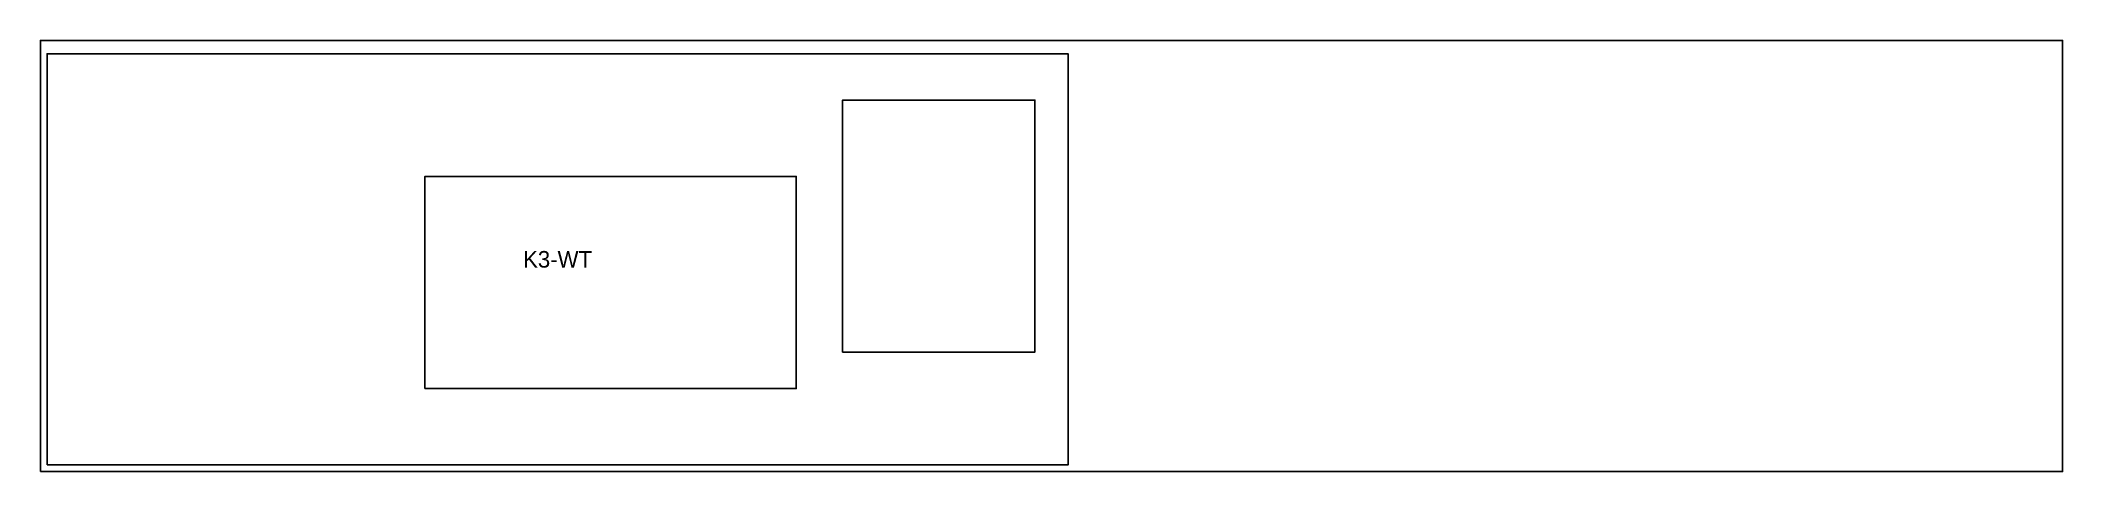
# Model space of a CAD drawing. Header units: millimetres. Extents: x 0 to 3050, y 0 to 650.
import ezdxf
from ezdxf.enums import TextEntityAlignment as Align

# ---------------------------------------------------------------- set-up
doc = ezdxf.new("R2010")
doc.units = ezdxf.units.MM

msp = doc.modelspace()

# ---------------------------------------------------------------- linework, layer by layer
at = {"layer": 'CUT'}
msp.add_lwpolyline([(10, 10), (1550, 10), (1550, 630), (10, 630)], close=True, dxfattribs=at)
at = {"layer": 'CUTOUT_FACEB'}
for points in [[(1210, 180), (1500, 180), (1500, 560), (1210, 560)], [(580, 125), (1140, 125), (1140, 445), (580, 445)]]:
    msp.add_lwpolyline(points, close=True, dxfattribs=at)
at = {"layer": 'SHEET'}
msp.add_lwpolyline([(0, 0), (3050, 0), (3050, 650), (0, 650)], close=True, dxfattribs=at)

# ---------------------------------------------------------------- texts
at = {"layer": 'LABEL'}
msp.add_text('K3-WT', height=25, dxfattribs=at).set_placement((780, 320), align=Align.MIDDLE_CENTER)

doc.saveas('drawing.dxf')
